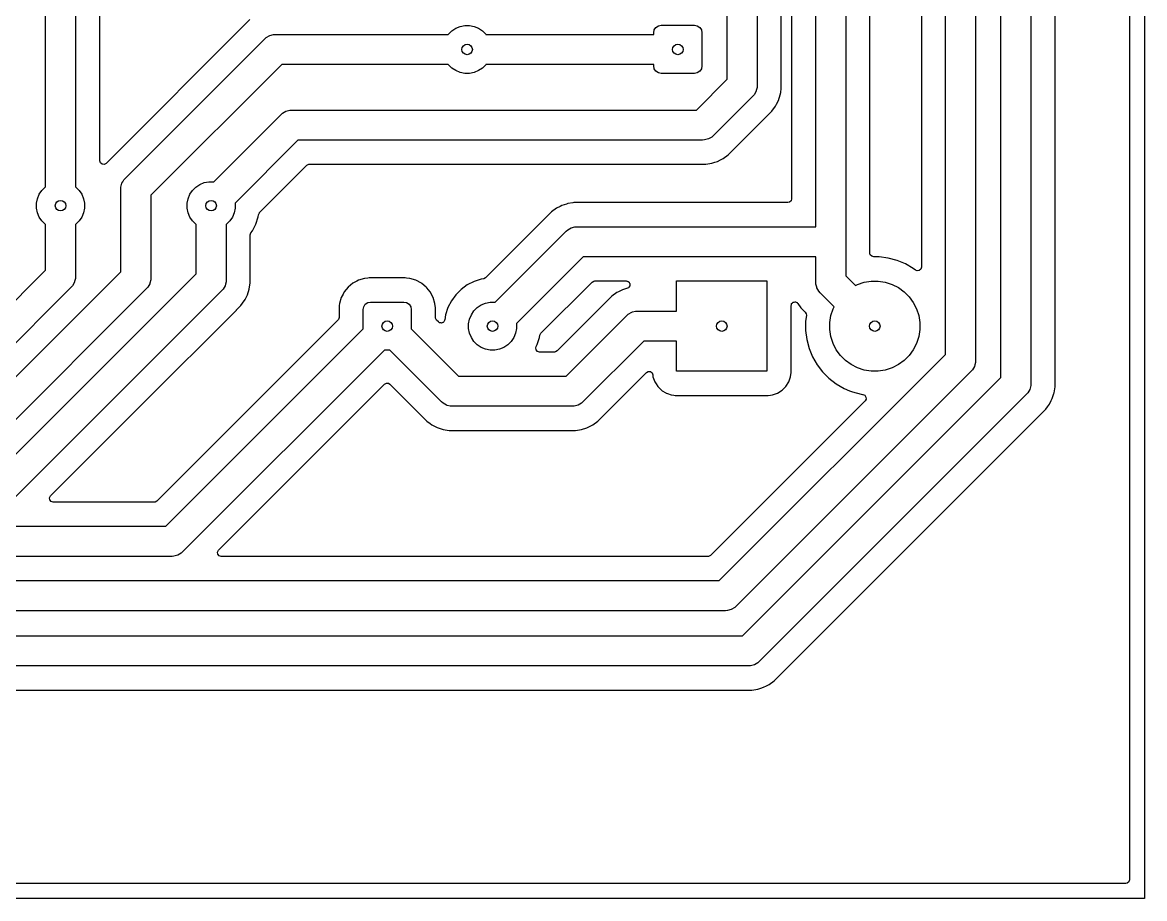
# Model space of a CAD drawing. Extents: x 20 to 124, y -124 to -20.
# Drawn here: x 86.73 to 124, y -124 to -94.9 of the extents above; entities that cross this region are included whole.
import ezdxf

# ---------------------------------------------------------------- set-up
doc = ezdxf.new("R2010")
doc.units = 0
doc.layers.add('BLACK', color=7, linetype='CONTINUOUS')
doc.layers.add('WHITE', color=7, linetype='CONTINUOUS')

msp = doc.modelspace()

# ---------------------------------------------------------------- linework, layer by layer
at = {"layer": 'BLACK', "linetype": 'CONTINUOUS'}
for p, q in [((123.4995, -20.6245), (123.4995, -123.3755)), ((120.227, -44.2327), (120.227, -106.8975)), ((121.0275, -106.790732), (121.0275, -44.130348)), ((119.227, -106.690393), (119.227, -44.439806)), ((118.3902, -44.9501), (118.3902, -106.1334)), ((117.3902, -105.926294), (117.3902, -45.157206)), ((116.5897, -45.540147), (116.5897, -103.025462)), ((113.08, -101.6858), (113.08, -58.96349)), ((114.08, -58.96349), (114.08, -102.1858)), ((112.2795, -59.426076), (112.2795, -100.7613)), ((114.8805, -102.563), (114.8805, -59.426076)), ((111.1348, -83.3123), (111.1348, -96.9972)), ((111.9353, -97.099552), (111.9353, -83.209948)), ((110.1348, -96.790093), (110.1348, -83.519406)), ((87.5, -100.36407), (87.5, -89.6775)), ((88.5, -89.884606), (88.5, -100.36407)), ((89.3005, -99.494553), (89.3005, -90.699511)), ((94.288882, -94.805532), (89.512181, -99.582234)), ((101.267772, -95.031948), (101.421586, -95.001352)), ((101.421586, -95.001352), (101.578414, -95.001352)), ((101.578414, -95.001352), (101.732228, -95.031948)), ((107.773223, -95.070723), (107.854329, -95.01653)), ((107.854329, -95.01653), (107.95, -94.9975)), ((107.95, -94.9975), (109.05, -94.9975)), ((109.05, -94.9975), (109.145671, -95.01653)), ((109.145671, -95.01653), (109.226777, -95.070723)), ((94.782546, -95.443947), (94.83171, -95.400831)), ((94.83171, -95.400831), (94.831719, -95.400823)), ((94.831719, -95.400823), (94.944758, -95.33556)), ((94.944758, -95.33556), (95.070837, -95.301777)), ((95.070837, -95.301777), (95.070852, -95.301777)), ((95.070852, -95.301777), (95.1361, -95.2975)), ((95.1361, -95.2975), (100.876571, -95.2975)), ((100.876571, -95.2975), (100.881592, -95.289985)), ((100.881592, -95.289985), (100.992485, -95.179092)), ((100.992485, -95.179092), (101.122883, -95.091963)), ((101.122883, -95.091963), (101.267772, -95.031948)), ((101.732228, -95.031948), (101.877117, -95.091963)), ((101.877117, -95.091963), (102.007515, -95.179092)), ((102.007515, -95.179092), (102.118408, -95.289985)), ((102.118408, -95.289985), (102.123429, -95.2975)), ((102.123429, -95.2975), (107.7, -95.2975)), ((107.7, -95.2475), (107.71903, -95.151829)), ((107.7, -95.2975), (107.7, -95.2475)), ((107.71903, -95.151829), (107.773223, -95.070723)), ((109.226777, -95.070723), (109.28097, -95.151829)), ((109.28097, -95.151829), (109.3, -95.2475)), ((109.3, -95.2475), (109.3, -96.3475)), ((90.146447, -100.080047), (94.782546, -95.443947)), ((95.343207, -96.2975), (91, -100.640706)), ((100.876571, -96.2975), (95.343207, -96.2975)), ((100.881592, -96.305015), (100.876571, -96.2975)), ((100.992485, -96.415908), (100.881592, -96.305015)), ((101.122883, -96.503037), (100.992485, -96.415908)), ((101.267772, -96.563052), (101.122883, -96.503037)), ((101.877117, -96.503037), (101.732228, -96.563052)), ((102.007515, -96.415908), (101.877117, -96.503037)), ((102.118408, -96.305015), (102.007515, -96.415908)), ((102.123429, -96.2975), (102.118408, -96.305015)), ((107.7, -96.2975), (102.123429, -96.2975)), ((107.7, -96.3475), (107.7, -96.2975)), ((107.71903, -96.443171), (107.7, -96.3475)), ((107.773223, -96.524277), (107.71903, -96.443171)), ((109.28097, -96.443171), (109.226777, -96.524277)), ((109.3, -96.3475), (109.28097, -96.443171)), ((101.421586, -96.593648), (101.267772, -96.563052)), ((101.578414, -96.593648), (101.421586, -96.593648)), ((101.732228, -96.563052), (101.578414, -96.593648)), ((107.854329, -96.57847), (107.773223, -96.524277)), ((107.95, -96.5975), (107.854329, -96.57847)), ((109.05, -96.5975), (107.95, -96.5975)), ((109.145671, -96.57847), (109.05, -96.5975)), ((109.114894, -97.81), (110.1348, -96.790093)), ((109.226777, -96.524277), (109.145671, -96.57847)), ((111.09674, -97.188542), (111.031477, -97.301581)), ((111.103879, -97.161898), (111.09674, -97.188542)), ((111.130523, -97.062463), (111.103879, -97.161898)), ((111.1348, -96.9972), (111.130523, -97.062447)), ((111.130523, -97.062447), (111.130523, -97.062463)), ((111.903277, -97.301734), (111.915401, -97.225185)), ((111.915401, -97.225185), (111.9353, -97.099552)), ((110.988354, -97.350753), (109.675553, -98.663553)), ((111.031469, -97.301588), (110.988354, -97.350753)), ((111.031477, -97.301581), (111.031469, -97.301588)), ((111.747087, -97.67881), (111.778734, -97.616699)), ((111.778734, -97.616699), (111.840021, -97.496418)), ((111.840021, -97.496418), (111.903277, -97.301734)), ((93.087278, -100.193115), (95.323947, -97.956446)), ((95.323947, -97.956446), (95.373103, -97.913338)), ((95.373103, -97.913338), (95.373119, -97.913323)), ((95.373119, -97.913323), (95.486158, -97.84806)), ((95.486158, -97.84806), (95.612237, -97.814277)), ((95.612237, -97.814277), (95.612252, -97.814277)), ((95.612252, -97.814277), (95.6775, -97.81)), ((95.6775, -97.81), (109.114894, -97.81)), ((110.169219, -99.301966), (111.47495, -97.996232)), ((111.47495, -97.996232), (111.474957, -97.996227)), ((111.474957, -97.996227), (111.482017, -97.989167)), ((111.482017, -97.989167), (111.482019, -97.989166)), ((111.482019, -97.989166), (111.626766, -97.844419)), ((111.626766, -97.844419), (111.626768, -97.844415)), ((111.626768, -97.844415), (111.626771, -97.844413)), ((111.626771, -97.844413), (111.747084, -97.678814)), ((111.747083, -97.678814), (111.747087, -97.67881)), ((111.747084, -97.678814), (111.747083, -97.678814)), ((109.626381, -98.706677), (109.513342, -98.77194)), ((109.626396, -98.706661), (109.626381, -98.706677)), ((109.675553, -98.663553), (109.626396, -98.706661)), ((95.884607, -98.81), (93.794384, -100.900221)), ((109.322, -98.81), (95.884607, -98.81)), ((109.387248, -98.805723), (109.322, -98.81)), ((109.387263, -98.805723), (109.387248, -98.805723)), ((109.513342, -98.77194), (109.387263, -98.805723)), ((89.300816, -99.503399), (89.3005, -99.494553)), ((109.821219, -99.51522), (109.912414, -99.468753)), ((109.912414, -99.468753), (110.003611, -99.422287)), ((110.003611, -99.422287), (110.169219, -99.301966)), ((89.325233, -99.568863), (89.300816, -99.503399)), ((89.381166, -99.610735), (89.325233, -99.568863)), ((89.450858, -99.615719), (89.381166, -99.610735)), ((89.512181, -99.582234), (89.450858, -99.615719)), ((94.607757, -101.218926), (96.179865, -99.646819)), ((96.179865, -99.646819), (96.241188, -99.613334)), ((96.241188, -99.613334), (96.267546, -99.6105)), ((96.267546, -99.6105), (109.424351, -99.6105)), ((109.424351, -99.6105), (109.424352, -99.6105)), ((109.424352, -99.6105), (109.626535, -99.578477)), ((109.626535, -99.578477), (109.723876, -99.546848)), ((109.723876, -99.546848), (109.821219, -99.51522)), ((90.004277, -100.368337), (90.03806, -100.242258)), ((90.03806, -100.242258), (90.065678, -100.194423)), ((90.065678, -100.194423), (90.103323, -100.129219)), ((90.103323, -100.129219), (90.103338, -100.129203)), ((90.103338, -100.129203), (90.146447, -100.080047)), ((92.622883, -100.281963), (92.767772, -100.221948)), ((92.767772, -100.221948), (92.921586, -100.191352)), ((92.921586, -100.191352), (93.078414, -100.191352)), ((93.078414, -100.191352), (93.087278, -100.193115)), ((87.234448, -100.755272), (87.294463, -100.610383)), ((87.294463, -100.610383), (87.381592, -100.479985)), ((87.381592, -100.479985), (87.492485, -100.369092)), ((87.492485, -100.369092), (87.5, -100.36407)), ((88.5, -100.36407), (88.507515, -100.369092)), ((88.507515, -100.369092), (88.618408, -100.479985)), ((88.618408, -100.479985), (88.705537, -100.610383)), ((88.705537, -100.610383), (88.765552, -100.755272)), ((90, -100.4336), (90.004277, -100.368352)), ((90, -103.182593), (90, -100.4336)), ((90.004277, -100.368352), (90.004277, -100.368337)), ((92.234448, -100.755272), (92.294463, -100.610383)), ((92.294463, -100.610383), (92.381592, -100.479985)), ((92.381592, -100.479985), (92.492485, -100.369092)), ((92.492485, -100.369092), (92.622883, -100.281963)), ((87.203852, -100.909086), (87.234448, -100.755272)), ((87.203852, -101.065914), (87.203852, -100.909086)), ((88.765552, -100.755272), (88.796148, -100.909086)), ((88.796148, -100.909086), (88.796148, -101.065914)), ((91, -100.640706), (91, -103.3897)), ((92.203852, -100.909086), (92.234448, -100.755272)), ((92.203852, -101.065914), (92.203852, -100.909086)), ((93.794384, -100.900221), (93.796148, -100.909086)), ((93.796148, -100.909086), (93.796148, -101.065914)), ((104.649776, -100.980581), (104.590587, -101.010741)), ((104.796777, -100.932818), (104.649776, -100.980581)), ((104.844463, -100.917323), (104.796776, -100.932817)), ((104.796776, -100.932817), (104.796777, -100.932818)), ((104.844468, -100.917322), (104.844463, -100.917323)), ((105.010502, -100.891025), (104.844468, -100.917322)), ((105.046648, -100.8853), (105.010502, -100.891025)), ((105.251351, -100.8853), (105.046648, -100.8853)), ((112.1555, -100.8853), (105.251351, -100.8853)), ((112.207011, -100.874094), (112.1555, -100.8853)), ((112.259815, -100.828339), (112.207011, -100.874094)), ((112.2795, -100.7613), (112.259815, -100.828339)), ((87.234448, -101.219728), (87.203852, -101.065914)), ((87.294463, -101.364617), (87.234448, -101.219728)), ((88.765552, -101.219728), (88.705537, -101.364617)), ((88.796148, -101.065914), (88.765552, -101.219728)), ((92.234448, -101.219728), (92.203852, -101.065914)), ((92.294463, -101.364617), (92.234448, -101.219728)), ((93.765552, -101.219728), (93.705537, -101.364617)), ((93.796148, -101.065914), (93.765552, -101.219728)), ((94.483241, -101.601879), (94.56109, -101.362285)), ((94.56109, -101.362285), (94.572984, -101.287187)), ((94.572984, -101.287187), (94.602911, -101.224057)), ((94.602911, -101.224057), (94.607757, -101.218926)), ((104.301778, -101.193836), (102.11589, -103.379723)), ((104.467384, -101.073516), (104.301778, -101.193836)), ((104.467387, -101.073514), (104.467384, -101.073516)), ((104.590587, -101.010741), (104.467387, -101.073514)), ((87.381592, -101.495015), (87.294463, -101.364617)), ((87.492485, -101.605908), (87.381592, -101.495015)), ((87.5, -101.610929), (87.492485, -101.605908)), ((87.5, -103.133793), (87.5, -101.610929)), ((88.507515, -101.605908), (88.5, -101.610929)), ((88.5, -101.610929), (88.5, -103.3409)), ((88.618408, -101.495015), (88.507515, -101.605908)), ((88.705537, -101.364617), (88.618408, -101.495015)), ((92.381592, -101.495015), (92.294463, -101.364617)), ((92.492485, -101.605908), (92.381592, -101.495015)), ((92.5, -101.610929), (92.492485, -101.605908)), ((92.5, -103.246193), (92.5, -101.610929)), ((93.507515, -101.605908), (93.5, -101.610929)), ((93.5, -101.610929), (93.5, -103.4533)), ((93.618408, -101.495015), (93.507515, -101.605908)), ((93.705537, -101.364617), (93.618408, -101.495015)), ((94.36887, -101.826345), (94.483241, -101.601879)), ((104.844619, -101.789123), (104.957658, -101.72386)), ((104.957658, -101.72386), (105.083737, -101.690077)), ((105.083737, -101.690077), (105.083752, -101.690077)), ((105.083752, -101.690077), (105.149, -101.6858)), ((105.149, -101.6858), (113.08, -101.6858)), ((94.3005, -101.960737), (94.320185, -101.893698)), ((94.3005, -103.555652), (94.3005, -101.960737)), ((94.320185, -101.893698), (94.324168, -101.88787)), ((94.324168, -101.88787), (94.36887, -101.826345)), ((102.434578, -104.193115), (104.795447, -101.832247)), ((104.795447, -101.832247), (104.84461, -101.789131)), ((104.84461, -101.789131), (104.844619, -101.789123)), ((114.08, -102.1858), (114.08, -103.320393)), ((105.356106, -102.6858), (103.141684, -104.900221)), ((113.08, -102.6858), (105.356106, -102.6858)), ((113.08, -103.5275), (113.08, -102.6858)), ((114.891706, -102.614511), (114.8805, -102.563)), ((114.937461, -102.667315), (114.891706, -102.614511)), ((115.0045, -102.687), (114.937461, -102.667315)), ((115.190783, -102.687), (115.0045, -102.687)), ((115.190788, -102.687), (115.190783, -102.687)), ((115.190793, -102.687001), (115.190788, -102.687)), ((115.489766, -102.726361), (115.190793, -102.687001)), ((115.78106, -102.804413), (115.489766, -102.726361)), ((116.059661, -102.919814), (115.78106, -102.804413)), ((84.406494, -106.2273), (87.5, -103.133793)), ((85.153594, -108.029), (90, -103.182593)), ((116.059671, -102.919818), (116.059661, -102.919814)), ((116.320831, -103.070599), (116.059671, -102.919818)), ((116.390214, -103.123838), (116.320831, -103.070599)), ((116.448053, -103.1482), (116.390214, -103.123838)), ((116.517211, -103.138256), (116.448053, -103.1482)), ((116.570015, -103.092501), (116.517211, -103.138256)), ((116.5897, -103.025462), (116.570015, -103.092501)), ((85.913994, -109.8322), (92.5, -103.246193)), ((88.46194, -103.532242), (88.396677, -103.645281)), ((88.467994, -103.509647), (88.46194, -103.532242)), ((88.495723, -103.406163), (88.467994, -103.509647)), ((88.5, -103.3409), (88.495723, -103.406147)), ((88.495723, -103.406147), (88.495723, -103.406163)), ((90.96194, -103.581042), (90.896677, -103.694081)), ((90.967627, -103.559817), (90.96194, -103.581042)), ((90.995723, -103.454963), (90.967627, -103.559817)), ((91, -103.3897), (90.995723, -103.454947)), ((90.995723, -103.454947), (90.995723, -103.454963)), ((93.476807, -103.589156), (93.46194, -103.644642)), ((93.495723, -103.518563), (93.476807, -103.589156)), ((93.5, -103.4533), (93.495723, -103.518547)), ((93.495723, -103.518547), (93.495723, -103.518563)), ((94.279696, -103.687), (94.3005, -103.555652)), ((97.710847, -103.559817), (97.550889, -103.691089)), ((97.710848, -103.559816), (97.710847, -103.559817)), ((97.71085, -103.559815), (97.710848, -103.559816)), ((97.839905, -103.490833), (97.71085, -103.559815)), ((97.893343, -103.462269), (97.839905, -103.490833)), ((98.091367, -103.402199), (97.893343, -103.462269)), ((98.207598, -103.390751), (98.091367, -103.402199)), ((98.245692, -103.387), (98.207598, -103.390751)), ((99.448908, -103.387), (98.245692, -103.387)), ((99.484105, -103.390466), (99.448908, -103.387)), ((99.603234, -103.402199), (99.484105, -103.390466)), ((99.603234, -103.4022), (99.603232, -103.402199)), ((99.603232, -103.402199), (99.603234, -103.402199)), ((99.801254, -103.462268), (99.603234, -103.4022)), ((99.98375, -103.559815), (99.801254, -103.462268)), ((100.001906, -103.574715), (99.98375, -103.559815)), ((100.14371, -103.691089), (100.001906, -103.574715)), ((101.732918, -103.50426), (101.508451, -103.618632)), ((101.972517, -103.426409), (101.732918, -103.50426)), ((102.047609, -103.414515), (101.972517, -103.426409)), ((102.054567, -103.413208), (102.047609, -103.414515)), ((102.11589, -103.379723), (102.054567, -103.413208)), ((103.955057, -105.218926), (105.651366, -103.522619)), ((105.651366, -103.522619), (105.712689, -103.489134)), ((105.712689, -103.489134), (105.739047, -103.4863)), ((105.739047, -103.4863), (106.787107, -103.4863)), ((106.787107, -103.4863), (106.802546, -103.490833)), ((106.802546, -103.490833), (106.81863, -103.490374)), ((106.81863, -103.490374), (106.835379, -103.500474)), ((106.835379, -103.500474), (106.854146, -103.505985)), ((106.854146, -103.505985), (106.864682, -103.518145)), ((106.864682, -103.518145), (106.878463, -103.526455)), ((106.878463, -103.526455), (106.887093, -103.544008)), ((106.887093, -103.544008), (106.899901, -103.558789)), ((106.899901, -103.558789), (106.90219, -103.574715)), ((106.90219, -103.574715), (106.909291, -103.589156)), ((106.909291, -103.589156), (106.907061, -103.608587)), ((108.46, -104.4875), (108.46, -103.4875)), ((108.46, -103.4875), (111.46, -103.4875)), ((111.46, -103.4875), (111.46, -106.4875)), ((113.084277, -103.592747), (113.08, -103.5275)), ((113.084277, -103.592763), (113.084277, -103.592747)), ((113.111425, -103.69408), (113.084277, -103.592763)), ((114.08, -103.320393), (114.396623, -103.637017)), ((114.465975, -103.601681), (114.689832, -103.528945)), ((114.689832, -103.528945), (114.922311, -103.492124)), ((114.922311, -103.492124), (115.157689, -103.492124)), ((115.157689, -103.492124), (115.390168, -103.528945)), ((115.390168, -103.528945), (115.614025, -103.601681)), ((88.353554, -103.694453), (84.967153, -107.080853)), ((90.853554, -103.743253), (85.714253, -108.882553)), ((93.353554, -103.806853), (86.474653, -110.685753)), ((88.396661, -103.645296), (88.353554, -103.694453)), ((88.396677, -103.645281), (88.396661, -103.645296)), ((90.896661, -103.694096), (90.853554, -103.743253)), ((90.896677, -103.694081), (90.896661, -103.694096)), ((93.396669, -103.757688), (93.353554, -103.806853)), ((93.396677, -103.757681), (93.396669, -103.757688)), ((93.46194, -103.644642), (93.396677, -103.757681)), ((94.129831, -104.10048), (94.205221, -103.952518)), ((94.205221, -103.952518), (94.205222, -103.952515)), ((94.205222, -103.952515), (94.207714, -103.944844)), ((94.207714, -103.944844), (94.268477, -103.757834)), ((94.268477, -103.757834), (94.279696, -103.687)), ((97.380943, -103.923398), (97.322069, -104.033543)), ((97.419615, -103.85105), (97.380943, -103.923398)), ((97.419617, -103.851047), (97.419615, -103.85105)), ((97.550889, -103.691089), (97.419617, -103.851047)), ((100.166634, -103.719023), (100.14371, -103.691089)), ((100.274985, -103.85105), (100.166634, -103.719023)), ((100.372532, -104.033546), (100.274985, -103.85105)), ((101.126501, -103.94485), (100.978432, -104.148651)), ((101.126505, -103.944845), (101.126501, -103.94485)), ((101.304645, -103.766705), (101.126505, -103.944845)), ((101.30465, -103.766701), (101.304645, -103.766705)), ((101.508451, -103.618632), (101.30465, -103.766701)), ((106.476688, -103.875213), (106.311086, -103.995528)), ((106.524111, -103.851049), (106.476688, -103.875213)), ((106.524112, -103.85105), (106.524111, -103.851049)), ((106.659081, -103.782278), (106.524112, -103.85105)), ((106.659084, -103.782277), (106.659081, -103.782278)), ((106.825425, -103.728231), (106.659084, -103.782277)), ((106.857098, -103.712659), (106.825425, -103.728231)), ((106.866791, -103.700804), (106.857098, -103.712659)), ((106.88082, -103.691503), (106.866791, -103.700804)), ((106.888945, -103.673711), (106.88082, -103.691503)), ((106.901326, -103.65857), (106.888945, -103.673711)), ((106.90316, -103.642584), (106.901326, -103.65857)), ((106.909845, -103.627947), (106.90316, -103.642584)), ((106.907061, -103.608587), (106.909845, -103.627947)), ((113.11806, -103.718842), (113.111425, -103.69408)), ((113.183323, -103.831881), (113.11806, -103.718842)), ((113.183338, -103.831896), (113.183323, -103.831881)), ((113.226447, -103.881053), (113.183338, -103.831896)), ((113.689517, -104.344123), (113.226447, -103.881053)), ((114.396623, -103.637017), (114.465975, -103.601681)), ((115.614025, -103.601681), (115.823748, -103.70854)), ((115.823748, -103.70854), (116.014172, -103.846891)), ((116.014172, -103.846891), (116.180609, -104.013328)), ((93.847219, -104.445266), (93.991966, -104.300519)), ((93.991966, -104.300519), (93.991968, -104.300515)), ((93.991968, -104.300515), (93.991971, -104.300513)), ((93.991971, -104.300513), (94.102301, -104.148655)), ((94.102301, -104.148655), (94.112287, -104.13491)), ((94.112287, -104.13491), (94.128536, -104.10302)), ((94.128536, -104.10302), (94.129831, -104.10048)), ((97.254714, -104.305539), (97.247901, -104.374719)), ((97.261999, -104.231567), (97.254714, -104.305539)), ((97.322069, -104.033543), (97.261999, -104.231567)), ((98.0473, -104.4375), (98.06633, -104.341829)), ((98.06633, -104.341829), (98.120523, -104.260723)), ((98.120523, -104.260723), (98.201629, -104.20653)), ((98.201629, -104.20653), (98.2973, -104.1875)), ((98.2973, -104.1875), (99.3973, -104.1875)), ((99.3973, -104.1875), (99.492971, -104.20653)), ((99.492971, -104.20653), (99.574077, -104.260723)), ((99.574077, -104.260723), (99.62827, -104.341829)), ((99.62827, -104.341829), (99.6473, -104.4375)), ((100.4326, -104.231566), (100.372532, -104.033546)), ((100.446699, -104.374721), (100.4326, -104.231566)), ((100.978432, -104.148651), (100.86406, -104.373116)), ((101.839785, -104.369092), (101.970183, -104.281963)), ((101.970183, -104.281963), (102.115072, -104.221948)), ((102.115072, -104.221948), (102.268886, -104.191352)), ((102.268886, -104.191352), (102.425714, -104.191352)), ((102.425714, -104.191352), (102.434578, -104.193115)), ((106.311082, -103.995532), (104.493934, -105.812681)), ((106.311086, -103.995528), (106.311082, -103.995532)), ((112.2605, -104.305539), (112.269384, -104.275282)), ((112.2605, -106.532454), (112.2605, -104.305539)), ((112.269384, -104.275282), (112.276528, -104.244564)), ((112.276528, -104.244564), (112.279153, -104.242012)), ((112.279153, -104.242012), (112.280185, -104.2385)), ((112.280185, -104.2385), (112.304008, -104.217856)), ((112.304008, -104.217856), (112.326633, -104.195869)), ((112.326633, -104.195869), (112.330223, -104.195141)), ((112.330223, -104.195141), (112.332989, -104.192745)), ((112.332989, -104.192745), (112.364198, -104.188257)), ((112.364198, -104.188257), (112.395111, -104.181994)), ((112.395111, -104.181994), (112.398522, -104.183322)), ((112.398522, -104.183322), (112.402147, -104.182801)), ((112.402147, -104.182801), (112.430837, -104.195903)), ((112.430837, -104.195903), (112.46022, -104.207343)), ((112.46022, -104.207343), (112.463677, -104.210901)), ((112.463677, -104.210901), (112.465703, -104.211826)), ((112.465703, -104.211826), (112.484818, -104.232654)), ((112.484818, -104.232654), (112.588031, -104.374715)), ((113.654181, -104.413475), (113.689517, -104.344123)), ((116.180609, -104.013328), (116.31896, -104.203752)), ((116.31896, -104.203752), (116.425819, -104.413475)), ((90.713374, -107.57911), (93.84015, -104.452332)), ((93.84015, -104.452332), (93.840157, -104.452327)), ((93.840157, -104.452327), (93.847217, -104.445267)), ((93.847217, -104.445267), (93.847219, -104.445266)), ((97.2468, -104.697453), (97.227115, -104.764492)), ((97.247901, -104.374719), (97.2468, -104.385895)), ((97.2468, -104.385895), (97.2468, -104.697453)), ((98.0473, -105.080393), (98.0473, -104.4375)), ((99.6473, -104.4375), (99.6473, -105.080393)), ((100.4478, -104.385895), (100.446699, -104.374721)), ((100.4478, -104.697453), (100.4478, -104.385895)), ((100.450634, -104.723811), (100.4478, -104.697453)), ((100.786209, -104.612714), (100.759401, -104.781979)), ((100.86406, -104.373116), (100.786209, -104.612714)), ((101.581748, -104.755272), (101.641763, -104.610383)), ((101.641763, -104.610383), (101.728892, -104.479985)), ((101.728892, -104.479985), (101.839785, -104.369092)), ((104.789194, -106.6495), (106.804747, -104.633946)), ((106.804747, -104.633946), (106.853903, -104.590838)), ((106.853903, -104.590838), (106.853919, -104.590823)), ((106.853919, -104.590823), (106.966958, -104.52556)), ((106.966958, -104.52556), (106.993601, -104.51842)), ((106.993601, -104.51842), (107.093037, -104.491777)), ((107.093037, -104.491777), (107.093052, -104.491777)), ((107.093052, -104.491777), (107.1583, -104.4875)), ((107.1583, -104.4875), (108.46, -104.4875)), ((112.588031, -104.374715), (112.588036, -104.374721)), ((112.588036, -104.374721), (112.732386, -104.519071)), ((112.732386, -104.519071), (112.765871, -104.580394)), ((112.767644, -104.622937), (112.739501, -104.836706)), ((112.765871, -104.580394), (112.767644, -104.622937)), ((113.544624, -104.869811), (113.581445, -104.637332)), ((113.581445, -104.637332), (113.654181, -104.413475)), ((116.425819, -104.413475), (116.498555, -104.637332)), ((116.498555, -104.637332), (116.535376, -104.869811)), ((97.210481, -104.785134), (91.198534, -110.797081)), ((91.493794, -111.6339), (98.0473, -105.080393)), ((97.227115, -104.764492), (97.210481, -104.785134)), ((99.6473, -105.080393), (101.216407, -106.6495)), ((100.484119, -104.785134), (100.450634, -104.723811)), ((100.549247, -104.850262), (100.484119, -104.785134)), ((100.577501, -104.871413), (100.549247, -104.850262)), ((100.588171, -104.873734), (100.577501, -104.871413)), ((100.600298, -104.881047), (100.588171, -104.873734)), ((100.623297, -104.881375), (100.600298, -104.881047)), ((100.645774, -104.886265), (100.623297, -104.881375)), ((100.65757, -104.881865), (100.645774, -104.886265)), ((100.67016, -104.882045), (100.65757, -104.881865)), ((100.689687, -104.869885), (100.67016, -104.882045)), ((100.711238, -104.861848), (100.689687, -104.869885)), ((100.718782, -104.851769), (100.711238, -104.861848)), ((100.729472, -104.845114), (100.718782, -104.851769)), ((100.739325, -104.824329), (100.729472, -104.845114)), ((100.75311, -104.805915), (100.739325, -104.824329)), ((100.754008, -104.793355), (100.75311, -104.805915)), ((100.759401, -104.781979), (100.754008, -104.793355)), ((101.551152, -104.909086), (101.581748, -104.755272)), ((101.551152, -105.065914), (101.551152, -104.909086)), ((101.581748, -105.219728), (101.551152, -105.065914)), ((103.143448, -105.065914), (103.112852, -105.219728)), ((103.141684, -104.900221), (103.143448, -104.909086)), ((103.143448, -104.909086), (103.143448, -105.065914)), ((112.739501, -104.836706), (112.7395, -104.836723)), ((112.7395, -104.836723), (112.7395, -105.138276)), ((113.544624, -105.105189), (113.544624, -104.869811)), ((116.535376, -104.869811), (116.535376, -105.105189)), ((101.641763, -105.364617), (101.581748, -105.219728)), ((101.728892, -105.495015), (101.641763, -105.364617)), ((103.052837, -105.364617), (102.965708, -105.495015)), ((103.112852, -105.219728), (103.052837, -105.364617)), ((103.830541, -105.601879), (103.90839, -105.362285)), ((103.90839, -105.362285), (103.920284, -105.287187)), ((103.920284, -105.287187), (103.950211, -105.224057)), ((103.950211, -105.224057), (103.955057, -105.218926)), ((112.7395, -105.138276), (112.739501, -105.138293)), ((112.739501, -105.138293), (112.778861, -105.437266)), ((112.778861, -105.437266), (112.856913, -105.72856)), ((113.581445, -105.337668), (113.544624, -105.105189)), ((113.654181, -105.561525), (113.581445, -105.337668)), ((116.498555, -105.337668), (116.425819, -105.561525)), ((116.535376, -105.105189), (116.498555, -105.337668)), ((98.754407, -105.7875), (92.054453, -112.487453)), ((98.940194, -105.7875), (98.754407, -105.7875)), ((100.655747, -107.503054), (98.940194, -105.7875)), ((101.839785, -105.605908), (101.728892, -105.495015)), ((101.970183, -105.693037), (101.839785, -105.605908)), ((102.115072, -105.753052), (101.970183, -105.693037)), ((102.268886, -105.783648), (102.115072, -105.753052)), ((102.425714, -105.783648), (102.268886, -105.783648)), ((102.579528, -105.753052), (102.425714, -105.783648)), ((102.724417, -105.693037), (102.579528, -105.753052)), ((102.854815, -105.605908), (102.724417, -105.693037)), ((102.965708, -105.495015), (102.854815, -105.605908)), ((103.784239, -105.707353), (103.796492, -105.668706)), ((103.794183, -105.776511), (103.784239, -105.707353)), ((103.839938, -105.829315), (103.794183, -105.776511)), ((103.796492, -105.668706), (103.830538, -105.601886)), ((103.830538, -105.601882), (103.830541, -105.601879)), ((103.830538, -105.601886), (103.830538, -105.601882)), ((103.906977, -105.849), (103.839938, -105.829315)), ((104.493934, -105.812681), (104.432611, -105.846166)), ((107.365407, -105.4875), (105.349853, -107.503053)), ((108.46, -105.4875), (107.365407, -105.4875)), ((108.46, -106.4875), (108.46, -105.4875)), ((112.856913, -105.72856), (112.972314, -106.007161)), ((113.76104, -105.771248), (113.654181, -105.561525)), ((113.899391, -105.961672), (113.76104, -105.771248)), ((116.31896, -105.771248), (116.180609, -105.961672)), ((116.425819, -105.561525), (116.31896, -105.771248)), ((104.406253, -105.849), (103.906977, -105.849)), ((104.432611, -105.846166), (104.406253, -105.849)), ((109.876894, -113.4396), (117.3902, -105.926294)), ((112.972314, -106.007161), (112.972318, -106.007171)), ((112.972318, -106.007171), (113.123099, -106.268331)), ((114.065828, -106.128109), (113.899391, -105.961672)), ((114.256252, -106.26646), (114.065828, -106.128109)), ((116.014172, -106.128109), (115.823748, -106.26646)), ((116.180609, -105.961672), (116.014172, -106.128109)), ((118.385923, -106.198663), (118.367255, -106.268331)), ((118.3902, -106.1334), (118.385923, -106.198647)), ((118.385923, -106.198647), (118.385923, -106.198663)), ((105.843519, -108.141466), (107.456471, -106.528512)), ((107.456471, -106.528512), (107.517792, -106.495029)), ((107.517792, -106.495029), (107.587483, -106.500013)), ((107.587483, -106.500013), (107.643417, -106.541885)), ((107.643417, -106.541885), (107.66737, -106.602311)), ((111.46, -106.4875), (108.46, -106.4875)), ((118.243753, -106.486953), (110.437553, -114.293153)), ((112.245368, -106.666755), (112.2605, -106.532454)), ((113.123099, -106.268331), (113.306679, -106.507578)), ((113.306679, -106.507578), (113.306685, -106.507585)), ((113.306685, -106.507585), (113.519914, -106.720814)), ((114.465975, -106.373319), (114.256252, -106.26646)), ((114.689832, -106.446055), (114.465975, -106.373319)), ((114.922311, -106.482876), (114.689832, -106.446055)), ((115.157689, -106.482876), (114.922311, -106.482876)), ((115.390168, -106.446055), (115.157689, -106.482876)), ((115.614025, -106.373319), (115.390168, -106.446055)), ((115.823748, -106.26646), (115.614025, -106.373319)), ((118.286861, -106.437796), (118.243753, -106.486953)), ((118.286877, -106.437781), (118.286861, -106.437796)), ((118.35214, -106.324742), (118.286877, -106.437781)), ((118.367255, -106.268331), (118.35214, -106.324742)), ((95.052265, -110.621719), (98.75962, -106.914362)), ((98.75962, -106.914362), (98.820941, -106.880879)), ((98.820941, -106.880879), (98.890633, -106.885863)), ((98.890633, -106.885863), (98.934977, -106.914362)), ((98.934977, -106.914362), (99.433089, -107.412473)), ((101.216407, -106.6495), (104.789194, -106.6495)), ((107.66737, -106.602311), (107.67463, -106.66675)), ((107.67463, -106.66675), (107.674631, -106.666754)), ((107.674631, -106.666754), (107.734211, -106.837023)), ((107.734211, -106.837023), (107.776547, -106.9044)), ((107.776547, -106.9044), (107.830184, -106.989762)), ((110.643194, -115.2742), (119.227, -106.690393)), ((112.089816, -106.989762), (112.185789, -106.837022)), ((112.185789, -106.837022), (112.245368, -106.666755)), ((113.519914, -106.720814), (113.519921, -106.72082)), ((113.519921, -106.72082), (113.759168, -106.9044)), ((113.759168, -106.9044), (114.020328, -107.055181)), ((120.227, -106.8975), (120.222723, -106.962747)), ((121.027501, -106.790747), (121.0275, -106.790732)), ((121.027501, -106.795148), (121.027501, -106.790747)), ((121.027501, -106.999851), (121.027501, -106.795148)), ((107.830184, -106.989762), (107.957738, -107.117316)), ((107.957738, -107.117316), (107.984924, -107.134398)), ((107.984924, -107.134398), (108.103357, -107.208815)), ((108.103357, -107.208815), (108.110478, -107.213289)), ((108.110478, -107.213289), (108.153949, -107.2285)), ((108.153949, -107.2285), (108.280745, -107.272868)), ((108.280745, -107.272868), (108.28075, -107.272869)), ((108.28075, -107.272869), (108.371246, -107.283065)), ((108.371246, -107.283065), (108.41504, -107.287999)), ((108.41504, -107.287999), (108.415043, -107.288)), ((108.415043, -107.288), (108.415046, -107.288)), ((108.415046, -107.288), (111.504957, -107.288)), ((120.080554, -107.251053), (111.203853, -116.127753)), ((111.504957, -107.288), (111.504958, -107.287999)), ((111.504958, -107.287999), (111.572104, -107.280434)), ((111.572104, -107.280434), (111.639249, -107.272869)), ((111.639249, -107.272869), (111.639252, -107.272868)), ((111.639252, -107.272868), (111.639255, -107.272868)), ((111.639255, -107.272868), (111.809522, -107.213289)), ((111.809522, -107.213289), (111.962262, -107.117316)), ((111.962262, -107.117316), (112.089816, -106.989762)), ((114.020328, -107.055181), (114.020329, -107.055181)), ((114.020329, -107.055181), (114.020332, -107.055183)), ((114.020332, -107.055183), (114.206072, -107.132119)), ((114.206072, -107.132119), (114.298939, -107.170586)), ((114.298939, -107.170586), (114.29894, -107.170586)), ((114.29894, -107.170586), (114.298942, -107.170587)), ((114.298942, -107.170587), (114.590232, -107.248638)), ((114.590232, -107.248638), (114.635312, -107.254572)), ((114.635312, -107.254572), (114.646281, -107.256017)), ((114.646281, -107.256017), (114.710178, -107.284284)), ((114.710178, -107.284284), (114.748649, -107.342608)), ((120.123669, -107.201888), (120.080554, -107.251053)), ((120.123677, -107.201881), (120.123669, -107.201888)), ((120.18894, -107.088842), (120.123677, -107.201881)), ((120.198547, -107.052989), (120.18894, -107.088842)), ((120.222723, -106.962763), (120.198547, -107.052989)), ((120.222723, -106.962747), (120.222723, -106.962763)), ((120.932221, -107.396718), (120.986878, -107.2285)), ((120.986878, -107.2285), (120.995476, -107.202038)), ((120.995476, -107.202037), (120.995477, -107.202034)), ((120.995476, -107.202038), (120.995476, -107.202037)), ((120.995477, -107.202034), (121.027501, -106.999851)), ((87.670766, -110.621719), (90.713374, -107.57911)), ((99.433089, -107.412473), (100.014208, -107.993592)), ((100.704903, -107.546161), (100.655747, -107.503054)), ((100.704919, -107.546177), (100.704903, -107.546161)), ((100.817958, -107.61144), (100.704919, -107.546177)), ((100.844601, -107.618579), (100.817958, -107.61144)), ((100.944037, -107.645223), (100.844601, -107.618579)), ((100.944052, -107.645223), (100.944037, -107.645223)), ((101.0093, -107.6495), (100.944052, -107.645223)), ((104.9963, -107.6495), (101.0093, -107.6495)), ((105.061548, -107.645223), (104.9963, -107.6495)), ((105.061563, -107.645223), (105.061548, -107.645223)), ((105.187642, -107.61144), (105.061563, -107.645223)), ((105.300681, -107.546177), (105.187642, -107.61144)), ((105.300696, -107.546161), (105.300681, -107.546177)), ((105.349853, -107.503053), (105.300696, -107.546161)), ((114.717777, -107.466637), (109.581634, -112.602781)), ((114.74948, -107.412473), (114.717777, -107.466637)), ((114.748649, -107.342608), (114.74948, -107.412473)), ((120.718971, -107.744713), (120.771732, -107.67209)), ((120.771732, -107.67209), (120.839287, -107.57911)), ((120.839287, -107.57911), (120.903017, -107.454034)), ((120.903017, -107.454034), (120.932221, -107.396718)), ((100.014208, -107.993592), (100.014222, -107.993607)), ((100.014222, -107.993607), (100.017333, -107.996718)), ((100.017333, -107.996718), (100.017334, -107.996719)), ((100.017334, -107.996719), (100.162081, -108.141466)), ((111.697519, -116.766166), (120.56715, -107.896532)), ((120.56715, -107.896532), (120.567157, -107.896527)), ((120.567157, -107.896527), (120.574217, -107.889467)), ((120.574217, -107.889467), (120.574219, -107.889466)), ((120.574219, -107.889466), (120.718966, -107.744719)), ((120.718966, -107.744719), (120.718968, -107.744715)), ((120.718968, -107.744715), (120.718971, -107.744713)), ((100.162081, -108.141466), (100.162084, -108.141468)), ((100.162084, -108.141468), (100.162085, -108.141469)), ((100.162085, -108.141469), (100.276317, -108.224463)), ((100.276317, -108.224463), (100.276319, -108.224464)), ((100.276319, -108.224464), (100.276322, -108.224466)), ((100.276322, -108.224466), (100.32769, -108.261787)), ((100.32769, -108.261787), (100.416972, -108.307279)), ((100.416972, -108.307279), (100.510081, -108.354721)), ((100.510081, -108.354721), (100.510084, -108.354722)), ((100.510084, -108.354722), (100.538175, -108.363849)), ((100.538175, -108.363849), (100.704766, -108.417977)), ((100.704766, -108.417977), (100.906948, -108.45)), ((105.098652, -108.45), (105.300835, -108.417977)), ((105.300835, -108.417977), (105.474652, -108.3615)), ((105.474652, -108.3615), (105.495519, -108.35472)), ((105.495519, -108.35472), (105.586714, -108.308253)), ((105.586714, -108.308253), (105.677911, -108.261787)), ((105.677911, -108.261787), (105.843519, -108.141466)), ((100.906948, -108.45), (100.906949, -108.45)), ((100.906949, -108.45), (105.098651, -108.45)), ((105.098651, -108.45), (105.098652, -108.45)), ((87.635709, -110.691753), (87.664734, -110.628197)), ((87.664734, -110.628197), (87.670766, -110.621719)), ((93.246566, -112.427419), (95.052265, -110.621719)), ((87.645653, -110.760911), (87.635709, -110.691753)), ((87.691408, -110.813715), (87.645653, -110.760911)), ((87.758447, -110.8334), (87.691408, -110.813715)), ((91.110853, -110.8334), (87.758447, -110.8334)), ((91.137211, -110.830566), (91.110853, -110.8334)), ((91.198534, -110.797081), (91.137211, -110.830566)), ((71.953507, -111.6339), (91.493794, -111.6339)), ((92.005281, -112.530577), (91.892242, -112.59584)), ((92.005296, -112.530561), (92.005281, -112.530577)), ((92.054453, -112.487453), (92.005296, -112.530561)), ((93.211509, -112.497453), (93.240534, -112.433897)), ((93.221453, -112.566611), (93.211509, -112.497453)), ((93.240534, -112.433897), (93.246566, -112.427419)), ((91.7009, -112.6339), (71.7464, -112.6339)), ((91.766148, -112.629623), (91.7009, -112.6339)), ((91.766163, -112.629623), (91.766148, -112.629623)), ((91.892242, -112.59584), (91.766163, -112.629623)), ((93.267208, -112.619415), (93.221453, -112.566611)), ((93.334247, -112.6391), (93.267208, -112.619415)), ((109.493953, -112.6391), (93.334247, -112.6391)), ((109.520311, -112.636266), (109.493953, -112.6391)), ((109.581634, -112.602781), (109.520311, -112.636266)), ((40.869407, -113.4396), (109.876894, -113.4396)), ((110.275342, -114.40154), (110.149263, -114.435323)), ((110.388381, -114.336277), (110.275342, -114.40154)), ((110.388396, -114.336261), (110.388381, -114.336277)), ((110.437553, -114.293153), (110.388396, -114.336261)), ((110.084, -114.4396), (40.6623, -114.4396)), ((110.149248, -114.435323), (110.084, -114.4396)), ((110.149263, -114.435323), (110.149248, -114.435323)), ((40.156006, -115.2742), (110.643194, -115.2742)), ((110.915548, -116.269923), (110.8503, -116.2742)), ((110.915563, -116.269923), (110.915548, -116.269923)), ((111.041642, -116.23614), (110.915563, -116.269923)), ((111.154681, -116.170877), (111.041642, -116.23614)), ((111.154696, -116.170861), (111.154681, -116.170877)), ((111.203853, -116.127753), (111.154696, -116.170861)), ((110.8503, -116.2742), (39.9489, -116.2742)), ((111.154835, -117.042677), (111.252176, -117.011048)), ((111.252176, -117.011048), (111.349519, -116.97942)), ((111.349519, -116.97942), (111.440714, -116.932953)), ((111.440714, -116.932953), (111.531911, -116.886487)), ((111.531911, -116.886487), (111.697519, -116.766166)), ((39.846549, -117.0747), (110.952651, -117.0747)), ((110.952651, -117.0747), (110.952652, -117.0747)), ((110.952652, -117.0747), (111.154835, -117.042677)), ((123.3755, -123.4995), (20.6245, -123.4995)), ((123.427011, -123.488294), (123.3755, -123.4995)), ((123.479815, -123.442539), (123.427011, -123.488294)), ((123.4995, -123.3755), (123.479815, -123.442539))]:
    msp.add_line(p, q, dxfattribs=at)
at = {"layer": 'BLACK'}
for centre in [(101.5, -95.7975), (108.5, -95.7975), (88, -100.9875), (93, -100.9875), (98.8473, -104.9875), (102.3473, -104.9875), (109.96, -104.9875), (115.04, -104.9875)]:
    msp.add_circle(centre, 0.175, dxfattribs=at)
at = {"layer": 'WHITE', "linetype": 'CONTINUOUS'}
for p, q in [((124, -20), (124, -124)), ((124, -124), (20, -124))]:
    msp.add_line(p, q, dxfattribs=at)
at = {"layer": 'WHITE'}
for centre in [(101.5, -95.7975), (108.5, -95.7975), (88, -100.9875), (93, -100.9875), (98.8473, -104.9875), (102.3473, -104.9875), (109.96, -104.9875), (115.04, -104.9875)]:
    msp.add_circle(centre, 0.175, dxfattribs=at)

doc.saveas('drawing.dxf')
